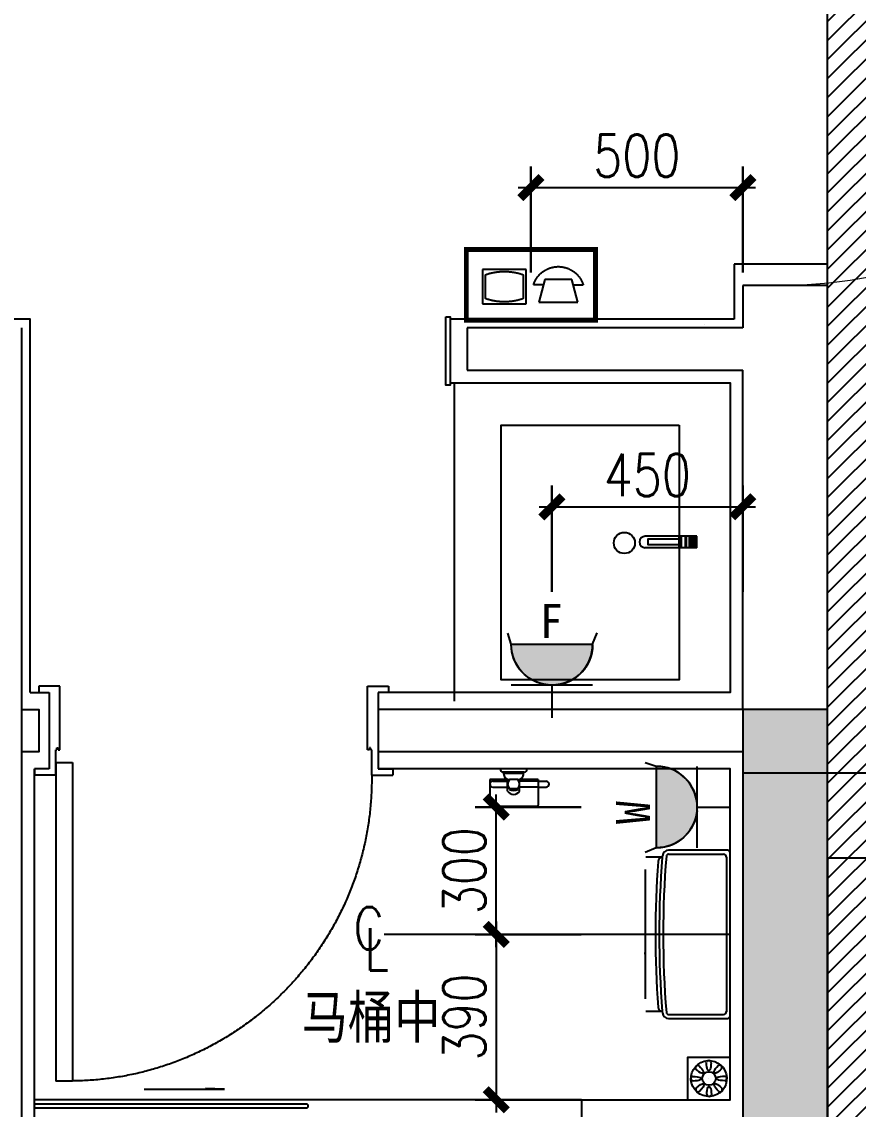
# Model space of a CAD drawing. Header units: inches. Extents: x -2597087 to 134135, y -662679 to 20000.
# Drawn here: x 16818 to 18790, y -59034 to -56470 of the extents above; entities that cross this region are included whole.
import ezdxf
from ezdxf.enums import TextEntityAlignment as Align

# ---------------------------------------------------------------- set-up
doc = ezdxf.new("R2010")
doc.units = ezdxf.units.IN
doc.header["$LTSCALE"] = 100
doc.header["$MEASUREMENT"] = 0
for name, pattern in [('CENTER', [50.8, 31.75, -6.35, 6.35, -6.35]), ('DASH', [0.35, 0.25, -0.1]), ('DASHED2', [0.375, 0.25, -0.125])]:
    doc.linetypes.add(name, pattern=pattern)
doc.layers.get('0').update_dxf_attribs({"linetype": 'CONTINUOUS'})
doc.layers.get('Defpoints').update_dxf_attribs({"linetype": 'CONTINUOUS'})
for name, color, linetype in [('003门', 17, 'CONTINUOUS'), ('006地漏', 146, 'CONTINUOUS'), ('008-完成面', 24, 'CONTINUOUS'), ('009活动家具', 157, 'CONTINUOUS'), ('01-门', 17, 'CONTINUOUS'), ('011 完成面', 24, 'CONTINUOUS'), ('013悬空固定不到顶家私', 142, 'CONTINUOUS'), ('017-插座图层', 30, 'CONTINUOUS'), ('018-弱电图层', 20, 'CONTINUOUS'), ('022-配电箱', 10, 'CONTINUOUS'), ('027楼梯', 77, 'CONTINUOUS'), ('A-RAIL', 146, 'CONTINUOUS'), ('HAT【填充】', 250, 'CONTINUOUS'), ('PUB_HATCH', 8, 'CONTINUOUS'), ('WALL', 7, 'CONTINUOUS'), ('插座尺寸标注', 2, 'CONTINUOUS')]:
    doc.layers.add(name, color=color, linetype=linetype)
doc.styles.add('尺寸标注', font='romans.shx', dxfattribs={"width": 0.8, "bigfont": 'hztxt.shx'})
doc.styles.add('文字标注', font='')
doc.styles.get('文字标注').set_extended_font_data('SimSun')
doc.dimstyles.new('A3-50', dxfattribs={"dimscale": 50, "dimtxt": 2, "dimasz": 1, "dimexe": 1, "dimexo": 1, "dimgap": 0.5, "dimtad": 1, "dimdec": 0, "dimlfac": -50, "dimrnd": 5, "dimzin": 0, "dimdsep": 46, "dimtxsty": '尺寸标注', "dimblk": 'ARCHTICK', "dimcen": 0, "dimdle": 0.6, "dimclrd": 251, "dimclre": 251, "dimclrt": 2, "dimadec": 0, "dimazin": 0, "dimtfac": 1, "dimtdec": 0, "dimtix": 1, "dimtmove": 2, "dimatfit": 3, "dimldrblk": 'DOT', "dimfxl": 4, "dimfxlon": 1, "dimtolj": 1, "dimtzin": 0, "dimlwe": 30, "dimarcsym": 0})

# ---------------------------------------------------------------- blocks, each defined once
blk = doc.blocks.new('A$C371E3F52')
for p, q in [((104.4, 116.1), (104.4, 116.1)), ((104.4, 40.5), (104.4, 116.1)), ((104.4, 116.1), (201.2, 116.1)), ((110.5, 52), (110.5, 104.6)), ((195.1, 104.6), (195.1, 52)), ((201.2, 116.1), (201.2, 40.5)), ((0.7, 82.7), (-21.3, 82.7)), ((-9.6, 44), (3.6, 94)), ((3.6, 94), (63.4, 94)), ((63.4, 94), (76.6, 44)), ((66.3, 82.7), (88.4, 82.7)), ((76.6, 44), (-9.6, 44)), ((201.2, 40.5), (104.4, 40.5))]:
    blk.add_line(p, q)
at = {"const_width": 11}
blk.add_lwpolyline([(-48.7, 4.2), (236.9, 4.2), (236.9, 160.6), (-48.7, 160.6)], close=True, dxfattribs=at)
for points in [[(88.4, 82.7, 0), (88, 83.7, 0), (87.6, 84.8, 0), (87.2, 85.9, 0), (86.8, 86.9, 0), (86.4, 88, 0), (85.9, 89, 0), (85.4, 90, 0), (84.9, 91, 0), (84.4, 92, 0), (83.8, 93, 0), (83.3, 94, 0), (82.7, 95, 0), (82.1, 96, 0), (81.5, 96.9, 0), (80.8, 97.8, 0), (80.2, 98.8, 0), (79.5, 99.7, 0), (78.8, 100.6, 0), (78.1, 101.5, 0), (77.4, 102.3, 0), (76.7, 103.2, 0), (75.9, 104, 0), (75.1, 104.9, 0), (74.3, 105.7, 0), (73.5, 106.5, 0), (72.7, 107.2, 0), (71.9, 108, 0), (71, 108.8, 0), (70.1, 109.5, 0), (69.2, 110.2, 0), (68.4, 110.9, 0), (67.4, 111.6, 0), (66.5, 112.2, 0), (65.6, 112.9, 0), (64.6, 113.5, 0), (63.7, 114.1, 0), (62.7, 114.7, 0), (61.7, 115.2, 0), (60.7, 115.8, 0), (59.7, 116.3, 0), (58.7, 116.8, 0), (57.7, 117.3, 0), (56.6, 117.8, 0), (55.6, 118.2, 0), (54.6, 118.6, 0), (53.5, 119, 0), (52.4, 119.4, 0), (51.4, 119.8, 0), (50.3, 120.1, 0), (49.2, 120.4, 0), (48.1, 120.7, 0), (47, 121, 0), (45.9, 121.3, 0), (44.8, 121.5, 0), (43.7, 121.7, 0), (42.5, 121.9, 0), (41.4, 122.1, 0), (40.3, 122.2, 0), (39.2, 122.3, 0), (38, 122.4, 0), (36.9, 122.5, 0), (35.8, 122.6, 0), (34.6, 122.6, 0), (33.5, 122.6, 0), (32.4, 122.6, 0), (31.2, 122.6, 0), (30.1, 122.5, 0), (29, 122.4, 0), (27.9, 122.3, 0), (26.7, 122.2, 0), (25.6, 122.1, 0), (24.5, 121.9, 0), (23.4, 121.7, 0), (22.3, 121.5, 0), (21.1, 121.3, 0), (20, 121, 0), (18.9, 120.7, 0), (17.8, 120.4, 0), (16.8, 120.1, 0), (15.7, 119.8, 0), (14.6, 119.4, 0), (13.5, 119, 0), (12.5, 118.6, 0), (11.4, 118.2, 0), (10.4, 117.8, 0), (9.3, 117.3, 0), (8.3, 116.8, 0), (7.3, 116.3, 0), (6.3, 115.8, 0), (5.3, 115.2, 0), (4.3, 114.7, 0), (3.4, 114.1, 0), (2.4, 113.5, 0), (1.4, 112.9, 0), (0.5, 112.2, 0), (-0.4, 111.6, 0), (-1.3, 110.9, 0), (-2.2, 110.2, 0), (-3.1, 109.5, 0), (-4, 108.8, 0), (-4.8, 108, 0), (-5.7, 107.2, 0), (-6.5, 106.5, 0), (-7.3, 105.7, 0), (-8.1, 104.9, 0), (-8.9, 104, 0), (-9.6, 103.2, 0), (-10.4, 102.3, 0), (-11.1, 101.5, 0), (-11.8, 100.6, 0), (-12.5, 99.7, 0), (-13.2, 98.8, 0), (-13.8, 97.8, 0), (-14.5, 96.9, 0), (-15.1, 96, 0), (-15.7, 95, 0), (-16.3, 94, 0), (-16.8, 93, 0), (-17.4, 92, 0), (-17.9, 91, 0), (-18.4, 90, 0), (-18.9, 89, 0), (-19.3, 88, 0), (-19.8, 86.9, 0), (-20.2, 85.9, 0), (-20.6, 84.8, 0), (-21, 83.7, 0), (-21.3, 82.7, 0)], [(195.1, 104.6, 0), (194.4, 104.8, 0), (193.8, 105, 0), (193.2, 105.2, 0), (192.5, 105.5, 0), (191.9, 105.7, 0), (191.2, 105.9, 0), (190.6, 106.1, 0), (189.9, 106.3, 0), (189.3, 106.5, 0), (188.7, 106.7, 0), (188, 106.9, 0), (187.4, 107.1, 0), (186.7, 107.2, 0), (186.1, 107.4, 0), (185.4, 107.6, 0), (184.8, 107.8, 0), (184.1, 107.9, 0), (183.5, 108.1, 0), (182.8, 108.3, 0), (182.2, 108.4, 0), (181.5, 108.6, 0), (180.8, 108.7, 0), (180.2, 108.9, 0), (179.5, 109, 0), (178.9, 109.2, 0), (178.2, 109.3, 0), (177.5, 109.4, 0), (176.9, 109.6, 0), (176.2, 109.7, 0), (175.6, 109.8, 0), (174.9, 109.9, 0), (174.2, 110.1, 0), (173.6, 110.2, 0), (172.9, 110.3, 0), (172.2, 110.4, 0), (171.6, 110.5, 0), (170.9, 110.6, 0), (170.2, 110.7, 0), (169.6, 110.8, 0), (168.9, 110.9, 0), (168.2, 111, 0), (167.6, 111, 0), (166.9, 111.1, 0), (166.2, 111.2, 0), (165.6, 111.3, 0), (164.9, 111.3, 0), (164.2, 111.4, 0), (163.5, 111.4, 0), (162.9, 111.5, 0), (162.2, 111.6, 0), (161.5, 111.6, 0), (160.9, 111.7, 0), (160.2, 111.7, 0), (159.5, 111.7, 0), (158.8, 111.8, 0), (158.2, 111.8, 0), (157.5, 111.8, 0), (156.8, 111.8, 0), (156.1, 111.9, 0), (155.5, 111.9, 0), (154.8, 111.9, 0), (154.1, 111.9, 0), (153.4, 111.9, 0), (152.8, 111.9, 0), (152.1, 111.9, 0), (151.4, 111.9, 0), (150.8, 111.9, 0), (150.1, 111.9, 0), (149.4, 111.9, 0), (148.7, 111.8, 0), (148.1, 111.8, 0), (147.4, 111.8, 0), (146.7, 111.8, 0), (146, 111.7, 0), (145.4, 111.7, 0), (144.7, 111.7, 0), (144, 111.6, 0), (143.4, 111.6, 0), (142.7, 111.5, 0), (142, 111.4, 0), (141.3, 111.4, 0), (140.7, 111.3, 0), (140, 111.3, 0), (139.3, 111.2, 0), (138.7, 111.1, 0), (138, 111, 0), (137.3, 111, 0), (136.6, 110.9, 0), (136, 110.8, 0), (135.3, 110.7, 0), (134.6, 110.6, 0), (134, 110.5, 0), (133.3, 110.4, 0), (132.6, 110.3, 0), (132, 110.2, 0), (131.3, 110.1, 0), (130.7, 109.9, 0), (130, 109.8, 0), (129.3, 109.7, 0), (128.7, 109.6, 0), (128, 109.4, 0), (127.3, 109.3, 0), (126.7, 109.2, 0), (126, 109, 0), (125.4, 108.9, 0), (124.7, 108.7, 0), (124.1, 108.6, 0), (123.4, 108.4, 0), (122.7, 108.3, 0), (122.1, 108.1, 0), (121.4, 107.9, 0), (120.8, 107.8, 0), (120.1, 107.6, 0), (119.5, 107.4, 0), (118.8, 107.2, 0), (118.2, 107.1, 0), (117.5, 106.9, 0), (116.9, 106.7, 0), (116.2, 106.5, 0), (115.6, 106.3, 0), (115, 106.1, 0), (114.3, 105.9, 0), (113.7, 105.7, 0), (113, 105.5, 0), (112.4, 105.2, 0), (111.8, 105, 0), (111.1, 104.8, 0), (110.5, 104.6, 0)], [(110.5, 52, 0), (111.1, 51.8, 0), (111.8, 51.6, 0), (112.4, 51.4, 0), (113, 51.2, 0), (113.7, 51, 0), (114.3, 50.7, 0), (115, 50.5, 0), (115.6, 50.3, 0), (116.2, 50.1, 0), (116.9, 49.9, 0), (117.5, 49.8, 0), (118.2, 49.6, 0), (118.8, 49.4, 0), (119.5, 49.2, 0), (120.1, 49, 0), (120.8, 48.9, 0), (121.4, 48.7, 0), (122.1, 48.5, 0), (122.7, 48.4, 0), (123.4, 48.2, 0), (124.1, 48, 0), (124.7, 47.9, 0), (125.4, 47.7, 0), (126, 47.6, 0), (126.7, 47.5, 0), (127.3, 47.3, 0), (128, 47.2, 0), (128.7, 47, 0), (129.3, 46.9, 0), (130, 46.8, 0), (130.7, 46.7, 0), (131.3, 46.6, 0), (132, 46.4, 0), (132.6, 46.3, 0), (133.3, 46.2, 0), (134, 46.1, 0), (134.6, 46, 0), (135.3, 45.9, 0), (136, 45.8, 0), (136.6, 45.8, 0), (137.3, 45.7, 0), (138, 45.6, 0), (138.7, 45.5, 0), (139.3, 45.4, 0), (140, 45.4, 0), (140.7, 45.3, 0), (141.3, 45.2, 0), (142, 45.2, 0), (142.7, 45.1, 0), (143.4, 45.1, 0), (144, 45, 0), (144.7, 45, 0), (145.4, 44.9, 0), (146, 44.9, 0), (146.7, 44.9, 0), (147.4, 44.8, 0), (148.1, 44.8, 0), (148.7, 44.8, 0), (149.4, 44.8, 0), (150.1, 44.7, 0), (150.8, 44.7, 0), (151.4, 44.7, 0), (152.1, 44.7, 0), (152.8, 44.7, 0), (153.4, 44.7, 0), (154.1, 44.7, 0), (154.8, 44.7, 0), (155.5, 44.7, 0), (156.1, 44.8, 0), (156.8, 44.8, 0), (157.5, 44.8, 0), (158.2, 44.8, 0), (158.8, 44.9, 0), (159.5, 44.9, 0), (160.2, 44.9, 0), (160.9, 45, 0), (161.5, 45, 0), (162.2, 45.1, 0), (162.9, 45.1, 0), (163.5, 45.2, 0), (164.2, 45.2, 0), (164.9, 45.3, 0), (165.6, 45.4, 0), (166.2, 45.4, 0), (166.9, 45.5, 0), (167.6, 45.6, 0), (168.2, 45.7, 0), (168.9, 45.8, 0), (169.6, 45.8, 0), (170.2, 45.9, 0), (170.9, 46, 0), (171.6, 46.1, 0), (172.2, 46.2, 0), (172.9, 46.3, 0), (173.6, 46.4, 0), (174.2, 46.6, 0), (174.9, 46.7, 0), (175.6, 46.8, 0), (176.2, 46.9, 0), (176.9, 47, 0), (177.5, 47.2, 0), (178.2, 47.3, 0), (178.9, 47.5, 0), (179.5, 47.6, 0), (180.2, 47.7, 0), (180.8, 47.9, 0), (181.5, 48, 0), (182.2, 48.2, 0), (182.8, 48.4, 0), (183.5, 48.5, 0), (184.1, 48.7, 0), (184.8, 48.9, 0), (185.4, 49, 0), (186.1, 49.2, 0), (186.7, 49.4, 0), (187.4, 49.6, 0), (188, 49.8, 0), (188.7, 49.9, 0), (189.3, 50.1, 0), (189.9, 50.3, 0), (190.6, 50.5, 0), (191.2, 50.7, 0), (191.9, 51, 0), (192.5, 51.2, 0), (193.2, 51.4, 0), (193.8, 51.6, 0), (194.4, 51.8, 0), (195.1, 52, 0)]]:
    blk.add_polyline3d(points)
blk = doc.blocks.new('*U1377')
at = {"linetype": 'Continuous'}
for p, q in [((-50.5, -80), (-55.4, -84.9)), ((-45.1, -75.6), (-50.5, -80)), ((-50.5, -80), (-50.5, -80)), ((-39.4, -71.7), (-45.1, -75.6)), ((-45.1, -75.6), (-45.1, -75.6)), ((-33.4, -68.3), (-39.4, -71.7)), ((-39.4, -71.7), (-39.4, -71.7)), ((-27.1, -65.6), (-33.4, -68.3)), ((-33.4, -68.3), (-33.4, -68.3)), ((-20.5, -63.4), (-27.1, -65.6)), ((-27.1, -65.6), (-27.1, -65.6)), ((-13.8, -61.8), (-20.5, -63.4)), ((-20.5, -63.4), (-20.5, -63.4)), ((-6.9, -60.8), (-13.8, -61.8)), ((-13.8, -61.8), (-13.8, -61.8)), ((0, -60.5), (-6.9, -60.8)), ((-6.9, -60.8), (-6.9, -60.8)), ((6.9, -60.8), (0, -60.5)), ((6.9, -60.8), (6.9, -60.8)), ((6.9, -60.8), (13.8, -61.8)), ((13.8, -61.8), (13.8, -61.8)), ((13.8, -61.8), (20.5, -63.4)), ((20.5, -63.4), (20.5, -63.4)), ((20.5, -63.4), (27.1, -65.6)), ((27.1, -65.6), (27.1, -65.6)), ((27.1, -65.6), (33.4, -68.3)), ((33.4, -68.3), (33.4, -68.3)), ((33.4, -68.3), (39.5, -71.7)), ((39.5, -71.7), (39.5, -71.7)), ((39.5, -71.7), (45.2, -75.6)), ((45.2, -75.6), (45.2, -75.6)), ((45.2, -75.6), (50.5, -80)), ((50.5, -80), (50.5, -80)), ((50.5, -80), (55.4, -84.9)), ((-63.7, -95.9), (-67.1, -102)), ((-59.8, -90.2), (-63.7, -95.9)), ((-63.7, -95.9), (-63.7, -95.9)), ((-55.4, -84.9), (-59.8, -90.2)), ((-59.8, -90.2), (-59.8, -90.2)), ((-55.4, -84.9), (-55.4, -84.9)), ((55.4, -84.9), (55.4, -84.9)), ((55.4, -84.9), (59.8, -90.2)), ((59.8, -90.2), (59.8, -90.2)), ((59.8, -90.2), (63.7, -95.9)), ((63.7, -95.9), (63.7, -95.9)), ((63.7, -95.9), (67.1, -102)), ((-72.1, -114.9), (-73.7, -121.6)), ((-69.9, -108.3), (-72.1, -114.9)), ((-72.1, -114.9), (-72.1, -114.9)), ((-67.1, -102), (-69.9, -108.3)), ((-69.9, -108.3), (-69.9, -108.3)), ((-67.1, -102), (-67.1, -102)), ((67.1, -102), (67.1, -102)), ((67.1, -102), (69.9, -108.3)), ((69.9, -108.3), (69.9, -108.3)), ((69.9, -108.3), (72.1, -114.9)), ((72.1, -114.9), (72.1, -114.9)), ((72.1, -114.9), (73.7, -121.6)), ((-74.7, -128.5), (-75, -135.4)), ((75, -135.4), (-75, -135.4)), ((-73.7, -121.6), (-74.7, -128.5)), ((-74.7, -128.5), (-74.7, -128.5)), ((-73.7, -121.6), (-73.7, -121.6)), ((73.7, -121.6), (73.7, -121.6)), ((73.7, -121.6), (74.7, -128.5)), ((74.7, -128.5), (74.7, -128.5)), ((74.7, -128.5), (75, -135.4)), ((75, -135.4), (75, -135.4))]:
    blk.add_line(p, q, dxfattribs=at)
for points in [[(-50.5, -80), (-55.4, -84.9), (55.4, -84.9)], [(-45.1, -75.6), (-50.5, -80), (50.5, -80)], [(-50.5, -80), (-50.5, -80), (50.5, -80)], [(-39.4, -71.7), (-45.1, -75.6), (45.2, -75.6)], [(-45.1, -75.6), (-45.1, -75.6), (45.2, -75.6)], [(-33.4, -68.3), (-39.4, -71.7), (39.5, -71.7)], [(-39.4, -71.7), (-39.4, -71.7), (39.5, -71.7)], [(-27.1, -65.6), (-33.4, -68.3), (33.4, -68.3)], [(-33.4, -68.3), (-33.4, -68.3), (33.4, -68.3)], [(-20.5, -63.4), (-27.1, -65.6), (27.1, -65.6)], [(-27.1, -65.6), (-27.1, -65.6), (27.1, -65.6)], [(-13.8, -61.8), (-20.5, -63.4), (20.5, -63.4)], [(-20.5, -63.4), (-20.5, -63.4), (20.5, -63.4)], [(-6.9, -60.8), (-13.8, -61.8), (13.8, -61.8)], [(-13.8, -61.8), (-13.8, -61.8), (13.8, -61.8)], [(0, -60.5), (-6.9, -60.8), (6.9, -60.8)], [(-6.9, -60.8), (-6.9, -60.8), (6.9, -60.8)], [(-63.7, -95.9), (-67.1, -102), (67.1, -102)], [(-59.8, -90.2), (-63.7, -95.9), (63.7, -95.9)], [(-63.7, -95.9), (-63.7, -95.9), (63.7, -95.9)], [(-55.4, -84.9), (-59.8, -90.2), (59.8, -90.2)], [(-59.8, -90.2), (-59.8, -90.2), (59.8, -90.2)], [(-55.4, -84.9), (-55.4, -84.9), (55.4, -84.9)], [(-72.1, -114.9), (-73.7, -121.6), (73.7, -121.6)], [(-69.9, -108.3), (-72.1, -114.9), (72.1, -114.9)], [(-72.1, -114.9), (-72.1, -114.9), (72.1, -114.9)], [(-67.1, -102), (-69.9, -108.3), (69.9, -108.3)], [(-69.9, -108.3), (-69.9, -108.3), (69.9, -108.3)], [(-67.1, -102), (-67.1, -102), (67.1, -102)], [(-74.7, -128.5), (-75, -135.4), (75, -135.4)], [(-73.7, -121.6), (-74.7, -128.5), (74.7, -128.5)], [(-74.7, -128.5), (-74.7, -128.5), (74.7, -128.5)], [(-73.7, -121.6), (-73.7, -121.6), (73.7, -121.6)]]:
    blk.add_solid(points, dxfattribs=at)
at = {"linetype": 'Continuous', "extrusion": (0, 0, -1)}
for points in [[(50.5, -80), (-50.5, -80), (-50.5, -80)], [(50.5, -80), (-50.5, -80), (-55.4, -84.9)], [(45.1, -75.6), (-45.2, -75.6), (-45.2, -75.6)], [(45.1, -75.6), (-45.2, -75.6), (-50.5, -80)], [(39.4, -71.7), (-39.5, -71.7), (-39.5, -71.7)], [(39.4, -71.7), (-39.5, -71.7), (-45.2, -75.6)], [(33.4, -68.3), (-33.4, -68.3), (-33.4, -68.3)], [(33.4, -68.3), (-33.4, -68.3), (-39.5, -71.7)], [(27.1, -65.6), (-27.1, -65.6), (-27.1, -65.6)], [(27.1, -65.6), (-27.1, -65.6), (-33.4, -68.3)], [(20.5, -63.4), (-20.5, -63.4), (-20.5, -63.4)], [(20.5, -63.4), (-20.5, -63.4), (-27.1, -65.6)], [(13.8, -61.8), (-13.8, -61.8), (-13.8, -61.8)], [(13.8, -61.8), (-13.8, -61.8), (-20.5, -63.4)], [(6.9, -60.8), (-6.9, -60.8), (-6.9, -60.8)], [(6.9, -60.8), (-6.9, -60.8), (-13.8, -61.8)], [(63.7, -95.9), (-63.7, -95.9), (-63.7, -95.9)], [(63.7, -95.9), (-63.7, -95.9), (-67.1, -102)], [(59.8, -90.2), (-59.8, -90.2), (-59.8, -90.2)], [(59.8, -90.2), (-59.8, -90.2), (-63.7, -95.9)], [(55.4, -84.9), (-55.4, -84.9), (-55.4, -84.9)], [(55.4, -84.9), (-55.4, -84.9), (-59.8, -90.2)], [(72.1, -114.9), (-72.1, -114.9), (-72.1, -114.9)], [(72.1, -114.9), (-72.1, -114.9), (-73.7, -121.6)], [(69.9, -108.3), (-69.9, -108.3), (-69.9, -108.3)], [(69.9, -108.3), (-69.9, -108.3), (-72.1, -114.9)], [(67.1, -102), (-67.1, -102), (-67.1, -102)], [(67.1, -102), (-67.1, -102), (-69.9, -108.3)], [(75, -135.4), (-75, -135.4), (-75, -135.4)], [(74.7, -128.5), (-74.7, -128.5), (-74.7, -128.5)], [(74.7, -128.5), (-74.7, -128.5), (-75, -135.4)], [(73.7, -121.6), (-73.7, -121.6), (-73.7, -121.6)], [(73.7, -121.6), (-73.7, -121.6), (-74.7, -128.5)]]:
    blk.add_solid(points, dxfattribs=at)
blk = doc.blocks.new('A$C14D57D85')
for p, q in [((0, -60.5), (0, 0)), ((75, -60.5), (-75, -60.5)), ((-75, -136.2), (-81.2, -156.2)), ((75, -135.4), (-75, -135.4)), ((-75, -135.4), (-75, -136.2)), ((75, -136), (83.4, -156.6))]:
    blk.add_line(p, q)
blk.add_arc((0, -135.5), 75, 0.0968, 179.9027)
at = {"linetype": 'Continuous'}
blk.add_blockref('*U1377', (0, 0), dxfattribs=at)
at = {"color": 2, "style": '文字标注'}
blk.add_attdef('F', text='', height=62.7, dxfattribs=at).set_placement((-19.2, -207.1), (25.6, -207.1), align=Align.ALIGNED)
blk = doc.blocks.new('_ArchTick')
at = {"color": 0, "linetype": 'ByBlock', "const_width": 0.4}
blk.add_lwpolyline([(-0.5, -0.5), (0.5, 0.5)], dxfattribs=at)
blk = doc.blocks.new('*D1426')
at = {"layer": 'Defpoints', "color": 0, "transparency": 16777216}
for p in [(2390, -56715.7), (2941.3, -56715.7), (2941.3, -57015.7)]:
    blk.add_point(p, dxfattribs=at)
at = {"layer": '插座尺寸标注', "color": 251, "lineweight": -2, "transparency": 16777216}
blk.add_line((2390, -57045.7), (2390, -56685.7), dxfattribs=at)
at = {"layer": '插座尺寸标注', "color": 251, "lineweight": 30, "transparency": 16777216}
for p, q in [((2590, -56715.7), (2340, -56715.7)), ((2590, -57015.7), (2340, -57015.7))]:
    blk.add_line(p, q, dxfattribs=at)
at = {"layer": '插座尺寸标注', "color": 251, "lineweight": -2, "transparency": 16777216, "xscale": 50, "yscale": 50, "zscale": 50}
for p, rotation in [((2390, -56715.7), 90), ((2390, -57015.7), 270)]:
    blk.add_blockref('_ArchTick', p, dxfattribs=dict(at, rotation=rotation))
at = {"layer": '插座尺寸标注', "color": 2, "transparency": 16777216, "insert": (2315, -56865.7), "char_height": 100, "attachment_point": 5, "rotation": 90, "style": '尺寸标注'}
blk.add_mtext('\\A1;300', dxfattribs=at)
blk = doc.blocks.new('_Dot')
at = {"color": 0, "linetype": 'ByBlock', "lineweight": -2}
blk.add_line((-0.5, 0), (-1, 0), dxfattribs=at)
at = {"color": 0, "linetype": 'ByBlock', "const_width": 0.5}
blk.add_lwpolyline([(-0.25, 0, 1), (0.25, 0, 1)], format="xyb", close=True, dxfattribs=at)
blk = doc.blocks.new('A$C037D7CD3')
at = {"layer": '插座尺寸标注', "char_height": 100, "attachment_point": 5, "style": '尺寸标注'}
for s, insert in [('\\A1;C', (1.1, 50)), ('\\A1;L', (20, 0.1))]:
    blk.add_mtext(s, dxfattribs=dict(at, insert=insert))
blk = doc.blocks.new('*D1434')
at = {"layer": 'Defpoints', "color": 0, "transparency": 16777216}
for p in [(2700, -57015.7), (2390, -57405.7), (2700, -57405.7)]:
    blk.add_point(p, dxfattribs=at)
at = {"layer": '插座尺寸标注', "color": 251, "lineweight": -2, "transparency": 16777216}
blk.add_line((2390, -56985.7), (2390, -57435.7), dxfattribs=at)
at = {"layer": '插座尺寸标注', "color": 251, "lineweight": 30, "transparency": 16777216}
for p, q in [((2590, -57015.7), (2340, -57015.7)), ((2590, -57405.7), (2340, -57405.7))]:
    blk.add_line(p, q, dxfattribs=at)
at = {"layer": '插座尺寸标注', "color": 251, "lineweight": -2, "transparency": 16777216, "xscale": 50, "yscale": 50, "zscale": 50}
for p, rotation in [((2390, -57015.7), 90), ((2390, -57405.7), 270)]:
    blk.add_blockref('_ArchTick', p, dxfattribs=dict(at, rotation=rotation))
at = {"layer": '插座尺寸标注', "color": 2, "transparency": 16777216, "insert": (2315, -57210.7), "char_height": 100, "attachment_point": 5, "rotation": 90, "style": '尺寸标注'}
blk.add_mtext('\\A1;390', dxfattribs=at)
blk = doc.blocks.new('*D1435')
at = {"layer": 'Defpoints', "color": 0, "transparency": 16777216}
for p in [(2971.3, -56007.9), (2521.3, -56505.7), (2971.3, -56505.7)]:
    blk.add_point(p, dxfattribs=at)
at = {"layer": '插座尺寸标注', "color": 251, "lineweight": 30, "transparency": 16777216}
for p, q in [((2521.3, -56207.9), (2521.3, -55957.9)), ((2971.3, -56207.9), (2971.3, -55957.9))]:
    blk.add_line(p, q, dxfattribs=at)
at = {"layer": '插座尺寸标注', "color": 251, "lineweight": -2, "transparency": 16777216}
blk.add_line((2491.3, -56007.9), (3001.3, -56007.9), dxfattribs=at)
at = {"layer": '插座尺寸标注', "color": 251, "lineweight": -2, "transparency": 16777216, "xscale": 50, "yscale": 50, "zscale": 50, "rotation": 180}
blk.add_blockref('_ArchTick', (2521.3, -56007.9), dxfattribs=at)
at = {"layer": '插座尺寸标注', "color": 251, "lineweight": -2, "transparency": 16777216, "xscale": 50, "yscale": 50, "zscale": 50}
blk.add_blockref('_ArchTick', (2971.3, -56007.9), dxfattribs=at)
at = {"layer": '插座尺寸标注', "color": 2, "transparency": 16777216, "insert": (2746.3, -55932.9), "char_height": 100, "attachment_point": 5, "style": '尺寸标注'}
blk.add_mtext('\\A1;450', dxfattribs=at)
blk = doc.blocks.new('$DorLib2D$00000001')
for p, q in [((0.45, 0.975), (0.5, 0.975)), ((0.45, 0), (0.45, 0.975)), ((0.5, 0), (0.5, 0.975)), ((0.5, 0), (0.45, 0))]:
    blk.add_line(p, q)
at = {"lineweight": 13}
blk.add_arc((0.475, 0), 0.975, 91.4693, 180, dxfattribs=at)
blk = doc.blocks.new('A$C23B526E9')
at = {"color": 8, "ltscale": 2}
for p, q in [((569.2, 390.4), (699.4, 390.4)), ((706.4, 382.9), (706.4, 16)), ((569.2, 9.6), (699.4, 9.6))]:
    blk.add_line(p, q, dxfattribs=at)
for p, q in [((554, 383.3), (515.1, 383.3)), ((513.1, 353.6), (513.1, 46.5)), ((554, 16.7), (515.1, 16.7))]:
    blk.add_line(p, q)
at = {"color": 7}
blk.add_line((511.4, 155), (511.5, 155), dxfattribs=at)
blk.add_lwpolyline([(715, 393, 0.414214), (708, 400), (569.2, 400, 0.390587), (554.3, 386.2), (554, 383.3, 0.394068), (544.1, 372.6, 0.03773), (544.1, 27.2, 0.38941), (554, 16.7), (554.3, 13.8, 0.390587), (569.2, 0), (708, 0, 0.414214), (715, 7)], format="xyb", close=True)
at = {"color": 8, "ltscale": 2}
for centre, radius, start, end in [((569.2, 385), 5.44, 90, 175.3399), ((699.4, 383.4), 7.02, 355.6018, 90), ((2838.7, 200), 2282.5, 175.3399, 184.6601), ((569.2, 15), 5.44, 184.6601, 270), ((699.4, 16.6), 7.02, 270, 4.3982)]:
    blk.add_arc(centre, radius, start, end, dxfattribs=at)
blk.add_arc((2838.7, 200), 2292.1, 175.413, 184.587)
blk = doc.blocks.new('zh')
at = {"layer": '009活动家具', "color": 0, "ltscale": 100}
for p, q in [((49927.9, 50032.1), (49864.9, 50032.1)), ((49864.9, 50032.1), (49864.9, 50032.1)), ((49921.4, 50024.1), (49871.4, 50024.1)), ((49871.4, 50024.1), (49871.4, 50023.1)), ((49871.4, 50024.1), (49871.4, 50023.1)), ((49919.4, 50021.1), (49873.4, 50021.1)), ((49921.4, 50024.1), (49921.4, 50023.1)), ((49882.4, 50007.1), (49840.4, 50007.1)), ((49840.4, 50007.1), (49840.4, 49946.2)), ((49882.4, 50007.1), (49840.4, 50007.1)), ((49840.4, 50007.1), (49840.4, 49946.2)), ((49847.4, 50003.2), (49882.4, 50003.2)), ((49847.4, 50003.2), (49882.4, 50003.2)), ((49882.4, 49979.4), (49882.4, 50007.1)), ((49882.4, 49979.4), (49882.4, 50007.1)), ((49906.4, 50007.1), (49886.4, 50007.1)), ((49910.4, 50003.2), (49908.9, 50003.2)), ((49910.4, 49979.4), (49910.4, 50007.1)), ((49954.7, 50007.1), (49910.4, 50007.1)), ((49954.7, 50003.2), (49910.4, 50003.2)), ((49954.7, 50007.1), (49954.7, 49946.2)), ((49954.7, 50003.2), (49973.1, 50003.2)), ((49847.4, 49989.2), (49882.4, 49989.2)), ((49847.4, 49989.2), (49882.4, 49989.2)), ((49906.4, 49985.3), (49886.4, 49985.3)), ((49886.4, 49985.3), (49886.4, 49983.3)), ((49886.4, 49985.3), (49886.4, 49983.3)), ((49906.4, 49985.3), (49906.4, 49983.3)), ((49910.4, 49989.2), (49908.9, 49989.2)), ((49954.7, 49989.2), (49910.4, 49989.2)), ((49954.7, 49989.2), (49973.1, 49989.2)), ((49842.4, 49944.2), (49952.7, 49944.2))]:
    blk.add_line(p, q, dxfattribs=at)
for centre, radius, start, end in [((49872.4, 50031.5), 7.49, 175.5915, 262.5962), ((49872.4, 50031.5), 7.49, 175.5915, 262.5962), ((49873.4, 50023.1), 2, 180, 270), ((49873.4, 50023.1), 2, 180, 270), ((49886.5, 50020.2), 13.1, 175.9958, 269.762), ((49886.5, 50020.2), 13.1, 175.9958, 269.762), ((49906.4, 50020.2), 13.1, 270.238, 4.0042), ((49919.4, 50023.1), 2, 270, 0), ((49920.5, 50031.5), 7.49, 277.4038, 4.4085), ((49847.4, 49996.2), 7, 90, 270), ((49847.4, 49996.2), 7, 90, 270), ((49899.3, 49996.2), 16.9, 139.6965, 220.3035), ((49899.3, 49996.2), 16.9, 139.6965, 220.3035), ((49893.6, 49996.2), 16.9, 319.6965, 40.3035), ((49973.1, 49996.2), 7, 270, 90), ((49896.4, 49988.3), 16.6, 212.2762, 327.7238), ((49896.4, 50007.3), 26, 247.3801, 292.6199), ((49842.4, 49946.2), 2, 180, 270), ((49842.4, 49946.2), 2, 180, 270), ((49952.7, 49946.2), 2, 270, 0)]:
    blk.add_arc(centre, radius, start, end, dxfattribs=at)
blk = doc.blocks.new('dsdf')
at = {"layer": '003门', "extrusion": (0, 0, -1)}
for p, q in [((46779.5, 27385.8), (46819.5, 27385.8)), ((46779.5, 27385.8), (46779.5, 26634.8)), ((46819.5, 27385.8), (46819.5, 26634.8)), ((46819.5, 26634.8), (46779.5, 26634.8))]:
    blk.add_line(p, q, dxfattribs=at)
at = {"layer": '01-门', "color": 251, "linetype": 'DASH', "ltscale": 300, "extrusion": (0, 0, -1)}
blk.add_arc((-46811.5, 27348.1), 713.1, 179.379, 269.3555, dxfattribs=at)
blk = doc.blocks.new('A$C5A370B41')
at = {"color": 251, "ltscale": 5}
for p, q in [((27.1, 80), (25.5, 80.7)), ((44, 87.4), (44.7, 89)), ((55.1, 87.4), (54.4, 89)), ((72.3, 80.7), (73.8, 81.3)), ((12.6, 55.1), (11, 54.4)), ((19.3, 72.3), (18.7, 73.8)), ((80, 72.9), (80.7, 74.5)), ((87.4, 56), (89, 55.3)), ((12.6, 44), (11, 44.7)), ((20, 27.1), (19.3, 25.5)), ((50, 50), (50, 50)), ((50, 50), (50, 50)), ((50, 50), (50, 50)), ((50, 50), (50, 50)), ((80.7, 27.7), (81.3, 26.2)), ((87.4, 44.9), (89, 45.6)), ((27.7, 19.3), (26.2, 18.7)), ((44.9, 12.6), (45.6, 11)), ((56, 12.6), (55.3, 11)), ((72.9, 20), (74.5, 19.3))]:
    blk.add_line(p, q, dxfattribs=at)
at = {"ltscale": 5}
blk.add_lwpolyline([(100, 100), (0, 100), (0, 0), (100, 0)], close=True, dxfattribs=at)
at = {"color": 251, "ltscale": 5}
for centre, major_axis, start_param, end_param in [((50, 50), (42.1, 3.5), -0.016227, 6.266958), ((23.5, 75.8), (3.72, 3.72), 0.395144, 2.746449), ((49.6, 87), (3.72, 3.72), 5.892931, 8.244236), ((75.8, 76.5), (3.72, 3.72), 5.107533, 7.458838), ((13, 49.6), (-3.72, 3.72), -0.390255, 1.961051), ((50.4, 50), (-11.2, 11.2), 1.570796326784468, 7.853981633964052), ((87, 50.4), (-3.72, 3.72), 2.751338, 5.102644), ((76.5, 24.2), (3.72, 3.72), 3.536736, 5.888042), ((24.2, 23.5), (3.72, 3.72), 1.96594, 4.317245), ((50.4, 13), (3.72, 3.72), 2.751338, 5.102644)]:
    blk.add_ellipse(centre, major_axis=major_axis, ratio=1, start_param=start_param, end_param=end_param, dxfattribs=at)
at = {"color": 251, "ltscale": 5, "extrusion": (0, 0, -1)}
for centre, major_axis, start_param, end_param in [((23.2, 76.2), (-13.6, 13.6), 1.570796, 4.712389), ((49.6, 87.4), (0, 19.2), 1.570796, 4.712389), ((76.2, 76.8), (13.6, 13.6), 1.570796, 4.712389), ((12.6, 49.6), (-19.2, 0), 1.570796, 4.712389), ((87.4, 50.4), (-19.2, 0), 4.712389, 7.853982), ((23.8, 23.2), (13.6, 13.6), -1.570796, 1.570796), ((50.4, 12.6), (0, 19.2), 4.712389, 7.853982), ((76.8, 23.8), (-13.6, 13.6), 4.712389, 7.853982)]:
    blk.add_ellipse(centre, major_axis=major_axis, ratio=0.286893, start_param=start_param, end_param=end_param, dxfattribs=at)
blk = doc.blocks.new('*D1458')
at = {"layer": 'Defpoints', "color": 0, "transparency": 16777216}
for p in [(2971.3, -55255.2), (2471.8, -55565.7), (2971.3, -55565.7)]:
    blk.add_point(p, dxfattribs=at)
at = {"layer": '插座尺寸标注', "color": 251, "lineweight": 30, "transparency": 16777216}
for p, q in [((2471.8, -55455.2), (2471.8, -55205.2)), ((2971.3, -55455.2), (2971.3, -55205.2))]:
    blk.add_line(p, q, dxfattribs=at)
at = {"layer": '插座尺寸标注', "color": 251, "lineweight": -2, "transparency": 16777216}
blk.add_line((2441.8, -55255.2), (3001.3, -55255.2), dxfattribs=at)
at = {"layer": '插座尺寸标注', "color": 251, "lineweight": -2, "transparency": 16777216, "xscale": 50, "yscale": 50, "zscale": 50, "rotation": 180}
blk.add_blockref('_ArchTick', (2471.8, -55255.2), dxfattribs=at)
at = {"layer": '插座尺寸标注', "color": 251, "lineweight": -2, "transparency": 16777216, "xscale": 50, "yscale": 50, "zscale": 50}
blk.add_blockref('_ArchTick', (2971.3, -55255.2), dxfattribs=at)
at = {"layer": '插座尺寸标注', "color": 2, "transparency": 16777216, "insert": (2721.5, -55180.2), "char_height": 100, "attachment_point": 5, "style": '尺寸标注'}
blk.add_mtext('\\A1;500', dxfattribs=at)
blk = doc.blocks.new('A$C021D4E37')
at = {"layer": 'HAT【填充】'}
h = blk.add_hatch(dxfattribs=at)
h.set_pattern_fill('ANSI31', color=250, scale=10, style=0)
h.set_pattern_definition([(45, (12097.113, 55359.113), (-22.45064, 22.45064), [])])
h.paths.add_polyline_path([(15268.417, 2173.462), (15268.417, -3767.756), (18327.222, -3767.756), (18327.222, 2173.462)])
at = {"layer": 'PUB_HATCH'}
blk.add_hatch(color=250, dxfattribs=at).paths.add_polyline_path([(15068.417, -1126.538), (15068.417, -2926.538), (14718.417, -2926.538), (14718.417, -3126.538), (15068.417, -3126.538), (15068.417, -3726.538), (15268.417, -3726.538), (15268.417, -1126.538)])
at = {"layer": '003门'}
for p, q in [((15268.417, -126.538), (15268.417, 923.462)), ((13656.834, -2021.718), (13846.569, -2021.718)), ((13846.569, -2021.718), (13801.49, -2020.038))]:
    blk.add_line(p, q, dxfattribs=at)
blk.add_lwpolyline([(13400.418, -2056.31), (14040.698, -2056.31), (14042.698, -2058.31), (14042.697, -2064.308), (14040.696, -2066.308), (13400.417, -2066.308), (13398.417, -2064.308), (13398.418, -2058.31)], close=True, dxfattribs=at)
at = {"layer": '008-完成面', "ltscale": 0.3}
for p, q in [((13408.417, -1071.518), (13408.417, -1086.538)), ((13458.417, -1071.518), (13408.417, -1071.518)), ((13458.417, -1221.538), (13458.417, -1071.518)), ((14183.414, -1221.538), (14183.414, -1071.518)), ((14183.414, -1071.518), (14233.414, -1071.518)), ((14233.414, -1071.518), (14233.414, -1086.538)), ((13408.417, -1086.538), (13433.414, -1086.538)), ((13433.414, -1086.538), (13433.414, -1266.538)), ((14233.414, -1086.538), (14208.417, -1086.538)), ((14208.417, -1086.538), (14208.417, -1266.538)), ((13448.417, -1281.538), (13448.417, -1221.538)), ((13448.417, -1221.538), (13450.917, -1221.538)), ((13450.917, -1221.538), (13450.917, -1216.538)), ((13450.917, -1216.538), (13453.917, -1216.538)), ((13453.917, -1216.538), (13453.917, -1221.538)), ((13453.917, -1221.538), (13458.417, -1221.538)), ((14187.914, -1221.538), (14183.414, -1221.538)), ((14190.914, -1216.538), (14187.914, -1216.538)), ((14187.914, -1216.538), (14187.914, -1221.538)), ((14190.914, -1221.538), (14190.914, -1216.538)), ((14193.414, -1221.538), (14190.914, -1221.538)), ((14193.414, -1281.538), (14193.414, -1221.538)), ((13433.414, -1266.538), (13398.417, -1266.538)), ((13398.417, -1266.538), (13398.417, -1281.538)), ((13448.417, -1281.538), (13398.417, -1281.538)), ((14193.414, -1281.538), (14243.414, -1281.538)), ((14208.417, -1266.538), (14243.414, -1266.538)), ((14243.414, -1266.538), (14243.414, -1281.538))]:
    blk.add_line(p, q, dxfattribs=at)
at = {"layer": '011 完成面'}
for p, q in [((15268.417, -76.538), (15048.417, -76.538)), ((15048.417, -76.538), (15048.417, -206.538)), ((15268.417, -126.538), (15268.417, -76.538)), ((15048.417, -206.538), (14378.417, -206.538)), ((14378.417, -326.538), (14378.417, -356.538)), ((13388.417, -1086.538), (13433.414, -1086.538)), ((13398.417, -2896.538), (13398.417, -1266.538)), ((14688.417, -2046.538), (14688.417, -3156.538))]:
    blk.add_line(p, q, dxfattribs=at)
blk.add_lwpolyline([(14368.417, -200.902), (14378.417, -200.902), (14378.417, -361.538), (14368.417, -361.538)], close=True, dxfattribs=at)
for points in [[(13388.417, -1086.538), (13388.417, -206.538), (13248.417, -206.538), (13248.417, -2906.538), (12798.417, -2906.538)], [(14378.417, -356.538), (15038.417, -356.538), (15038.417, -1086.538), (14208.417, -1086.538)], [(14688.417, -2046.538), (15038.417, -2046.538), (15038.417, -1266.538), (14208.417, -1266.538)]]:
    blk.add_lwpolyline(points, dxfattribs=at)
at = {"layer": '013悬空固定不到顶家私'}
for p, q in [((14959.959, -718.038), (14838.459, -718.038)), ((14918.418, -745.038), (14918.418, -718.038)), ((14923.747, -745.038), (14923.747, -718.038)), ((14933.416, -745.038), (14933.416, -718.038)), ((14936.058, -745.038), (14936.058, -718.038)), ((14942.884, -745.038), (14942.884, -718.038)), ((14944.66, -745.038), (14944.66, -718.038)), ((14949.301, -745.038), (14949.302, -718.038)), ((14953.52, -745.038), (14953.52, -718.038)), ((14955.038, -745.038), (14955.038, -718.038)), ((14959.959, -745.038), (14959.959, -718.038)), ((14959.959, -745.038), (14838.459, -745.038))]:
    blk.add_line(p, q, dxfattribs=at)
at = {"layer": '013悬空固定不到顶家私', "lineweight": -2}
blk.add_lwpolyline([(14388.417, -1106.538), (14388.417, -356.538), (15038.417, -356.538), (15038.417, -356.538)], dxfattribs=at)
at = {"layer": '013悬空固定不到顶家私'}
for points in [[(14918.419, -456.539), (14918.417, -1056.539), (14498.417, -1056.538), (14498.419, -456.538)], [(14918.418, -725.179), (14844.231, -725.178), (14844.231, -737.897), (14918.418, -737.897)]]:
    blk.add_lwpolyline(points, close=True, dxfattribs=at)
blk.add_circle((14789.209, -733.805), 24.96, dxfattribs=at)
blk.add_arc((14838.459, -731.538), 13.5, 89.999827, 269.999827, dxfattribs=at)
at = {"layer": '027楼梯'}
blk.add_line((14338.417, -2046.538), (13398.417, -2046.538), dxfattribs=at)
at = {"layer": 'A-RAIL'}
blk.add_line((14688.417, -2046.538), (13398.417, -2046.538), dxfattribs=at)
at = {"layer": 'WALL'}
for p, q in [((15268.417, -126.538), (15068.417, -126.538)), ((15068.417, -126.538), (15068.417, -226.538)), ((15268.417, -226.538), (15268.417, -126.538)), ((13368.417, -326.538), (13368.417, -226.538)), ((15068.417, -226.538), (14418.417, -226.538)), ((14418.417, -226.538), (14418.417, -326.538)), ((15268.417, -1126.538), (15268.417, -226.538)), ((13368.417, -2926.538), (13368.417, -326.538)), ((14418.417, -326.538), (15068.417, -326.538)), ((15068.417, -1126.538), (15068.417, -326.538)), ((14208.417, -1126.538), (14208.417, -1226.538)), ((15068.417, -1126.538), (15068.417, -2926.538)), ((15268.417, -1126.538), (15068.417, -1126.538)), ((15268.417, -3726.538), (15268.417, -1126.538)), ((15068.417, -1236.538), (15068.417, -3726.538)), ((15638.417, -1276.538), (15068.417, -1276.538)), ((15268.417, -1476.538), (15638.417, -1476.538)), ((15268.417, -1476.538), (15268.417, -3526.538))]:
    blk.add_line(p, q, dxfattribs=at)
for points in [[(13368.417, -1126.538), (13408.417, -1126.538), (13408.417, -1226.538), (13368.417, -1226.538)], [(15068.417, -1126.538), (14208.417, -1126.538)], [(15068.417, -1226.538), (14208.417, -1226.538)]]:
    blk.add_lwpolyline(points, dxfattribs=at)
at = {"layer": '插座尺寸标注', "color": 8, "linetype": 'CENTER', "ltscale": 100}
blk.add_line((14223.062, -1656.538), (15038.417, -1656.538), dxfattribs=at)
blk.add_blockref('dsdf', (-33331.086, -28637.357))
at = {"layer": '003门', "xscale": -1050, "yscale": 1050, "zscale": 1050, "rotation": 270}
blk.add_blockref('$DorLib2D$00000001', (15168.417, 398.462), dxfattribs=at)
at = {"layer": '006地漏', "extrusion": (0, 0, -1), "xscale": -1, "zscale": -1}
blk.add_blockref('A$C5A370B41', (-14938.417, -2046.538), dxfattribs=at)
at = {"layer": '009活动家具', "linetype": 'DASHED2', "ltscale": 300, "extrusion": (0, 0, -1), "xscale": -1, "zscale": -1}
blk.add_blockref('zh', (35368.358, -51298.617), dxfattribs=at)
at = {"layer": '013悬空固定不到顶家私', "lineweight": -2, "xscale": 0.9930084999764885, "yscale": 0.9930084999764885, "zscale": 0.9930084999764885}
blk.add_blockref('A$C23B526E9', (14328.417, -1855.14), dxfattribs=at)
at = {"layer": '017-插座图层', "color": 65}
ref = blk.add_blockref('A$C14D57D85', (14618.417, -1146.538), dxfattribs=dict(at, xscale=-1.279999999969736, yscale=1.279999999969736, zscale=1.279999999969736, rotation=180))
ref.add_attrib('F', 'F', dxfattribs={"layer": '0', "color": 2, "height": 80.643, "style": '文字标注'}).set_placement((14616.644, -958.052), align=Align.CENTER)
ref = blk.add_blockref('A$C14D57D85', (15038.417, -1356.538), dxfattribs=dict(at, xscale=1.279999999969736, yscale=1.279999999969736, zscale=1.279999999969736, rotation=270))
ref.add_attrib('F', 'W', dxfattribs={"layer": '0', "color": 2, "height": 80.643, "rotation": 90, "style": '文字标注'}).set_placement((14849.931, -1369.597), align=Align.CENTER)
at = {"layer": '018-弱电图层', "color": 65, "xscale": -1.066666666665696, "yscale": 1.066666666665696, "zscale": 1.066666666666664}
blk.add_blockref('A$C371E3F52', (14669.273, -213.211), dxfattribs=at)
at = {"layer": '插座尺寸标注'}
blk.add_blockref('A$C037D7CD3', (14185.288, -1692.266), dxfattribs=at)
at = {"layer": '022-配电箱', "color": 2, "style": '文字标注'}
blk.add_text('总', height=1.2, rotation=91.726824, dxfattribs=at).set_placement((14978.835, -219.874))
at = {"layer": '插座尺寸标注', "insert": (14191.75, -1856.782, 0), "char_height": 100, "attachment_point": 5, "style": '尺寸标注'}
blk.add_mtext('\\A1;{\\fSimSun|b0|i0|c134|p2;马桶中}', dxfattribs=at)
at = {"layer": '插座尺寸标注'}
dim = blk.add_linear_dim(base=(15068.417, 103.948), p1=(14568.906, -206.538), p2=(15068.417, -206.538), dimstyle='A3-50', dxfattribs=at)
dim.commit()
dim.dimension.update_dxf_attribs({"geometry": '*D1458', "text_midpoint": (14818.662, 178.948), "insert": (12097.113, 55359.113)})
for p1, p2, distance, picture, middle in [((14618.417, -1146.538), (15068.417, -1146.538), 497.706, '*D1435', (14843.417, -573.832)), ((14797.109, -1656.538), (14797.109, -2046.538), -309.961, '*D1434', (14412.148, -1851.538))]:
    dim = blk.add_aligned_dim(p1=p1, p2=p2, distance=distance, dimstyle='A3-50', dxfattribs=at)
    dim.commit()
    dim.dimension.update_dxf_attribs({"geometry": picture, "text_midpoint": middle, "insert": (12097.113, 55359.113)})
dim = blk.add_linear_dim(base=(14487.148, -1356.538), p1=(15038.417, -1656.538), p2=(15038.417, -1356.538), angle=90, dimstyle='A3-50', dxfattribs=at)
dim.commit()
dim.dimension.update_dxf_attribs({"geometry": '*D1426', "text_midpoint": (14412.148, -1506.538), "insert": (12097.113, 55359.113)})

msp = doc.modelspace()

# ---------------------------------------------------------------- block references
msp.add_blockref('A$C021D4E37', (3449.477, -56965.288))

doc.saveas('drawing.dxf')
